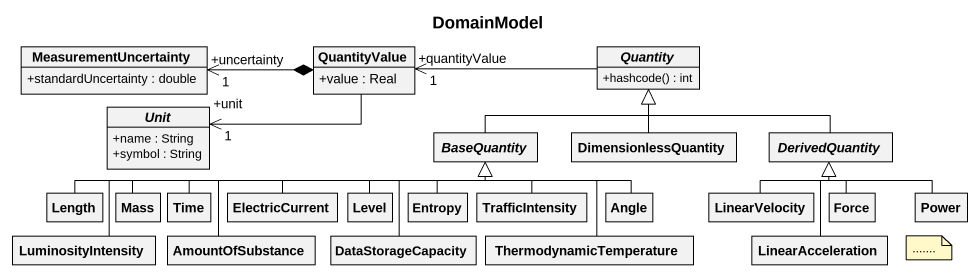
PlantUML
@startuml
title DomainModel
hide circle
hide empty members
skinparam classAttributeIconSize 0
class MeasurementUncertainty {
  +standardUncertainty : double
}
class QuantityValue {
  +value : Real
}
abstract class Quantity {
  +hashcode() : int
}
abstract class Unit {
  +name : String
  +symbol : String
}
abstract class BaseQuantity
class DimensionlessQuantity
abstract class DerivedQuantity
class LuminosityIntensity
class Length
class Mass
class Time
class AmountOfSubstance
class ElectricCurrent
class DataStorageCapacity
class Level
class Entropy
class TrafficIntensity
class ThermodynamicTemperature
class Angle
class LinearVelocity
class LinearAcceleration
class Force
class Power
QuantityValue *-left-> "+uncertainty\n1" MeasurementUncertainty
QuantityValue -left-> "1\n+unit" Unit
Quantity -left-> "1\n+quantityValue" QuantityValue
BaseQuantity -right-|> Quantity
DimensionlessQuantity -up-|> Quantity
DerivedQuantity -left-|> Quantity
LuminosityIntensity -right-|> BaseQuantity
Length -right-|> BaseQuantity
Mass -right-|> BaseQuantity
Time -right-|> BaseQuantity
AmountOfSubstance -right-|> BaseQuantity
ElectricCurrent -right-|> BaseQuantity
DataStorageCapacity -up-|> BaseQuantity
Level -right-|> BaseQuantity
Entropy -up-|> BaseQuantity
TrafficIntensity -up-|> BaseQuantity
ThermodynamicTemperature -up-|> BaseQuantity
Angle -left-|> BaseQuantity
LinearVelocity -up-|> DerivedQuantity
LinearAcceleration -up-|> DerivedQuantity
Force -up-|> DerivedQuantity
Power -left-|> DerivedQuantity
note as N1
  ~.......
end note
@enduml
